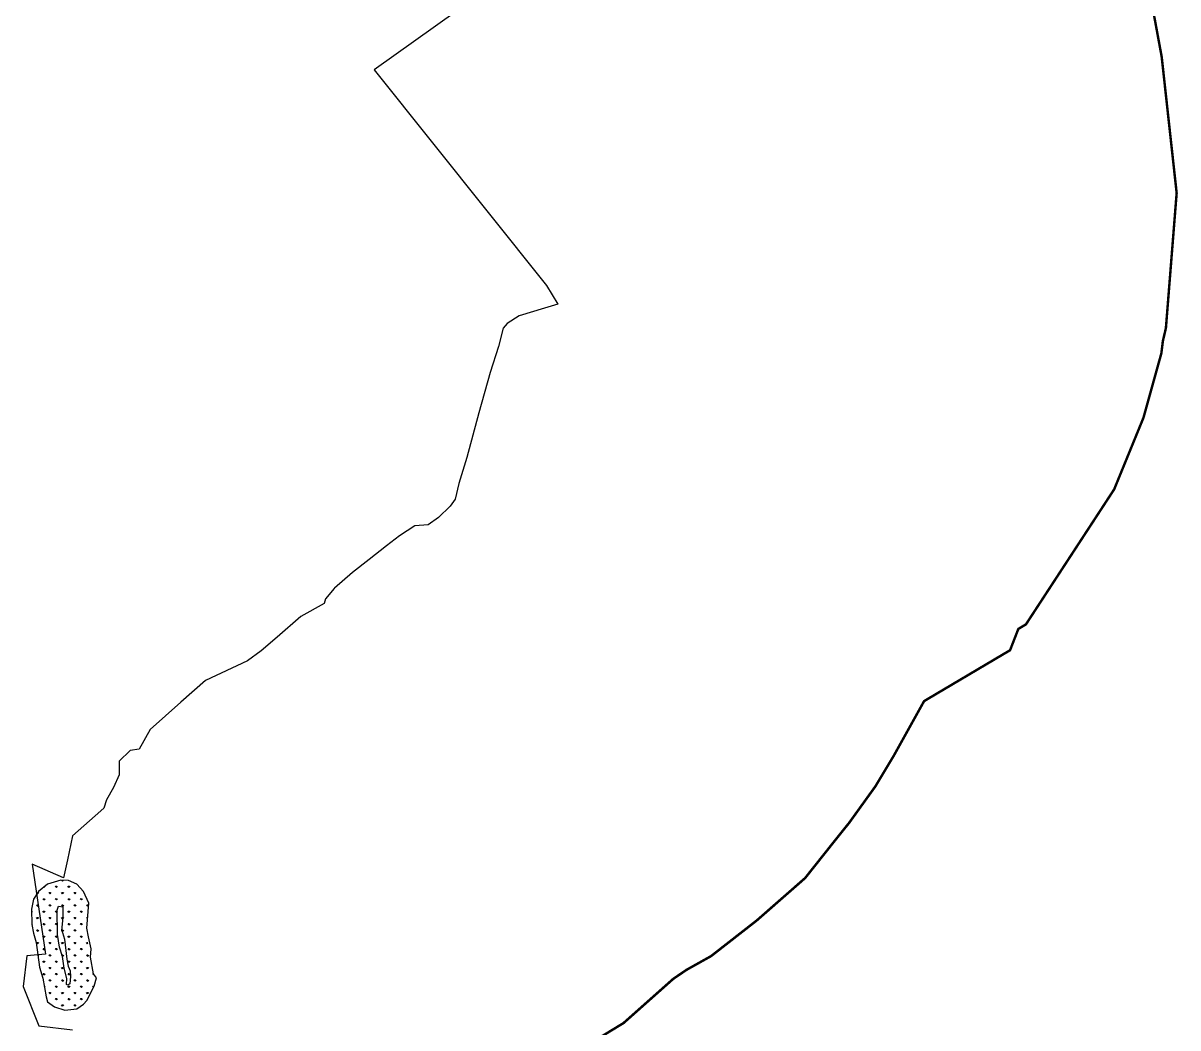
# Model space of a CAD drawing. Header units: metres. Extents: x 255476 to 378809, y 1739479 to 2227865.
# Drawn here: x 291389 to 293744, y 1987421 to 1989468 of the extents above; entities that cross this region are included whole.
import ezdxf

# ---------------------------------------------------------------- set-up
doc = ezdxf.new("R2010")
doc.units = ezdxf.units.M
doc.header["$MEASUREMENT"] = 0
for name, color, linetype in [('COASTLINE', 5, 'Continuous'), ('DISTRICT BOUNDRY', 86, 'Continuous'), ('MANGROOVE BUFFER ZONE', 120, 'Continuous')]:
    doc.layers.add(name, color=color, linetype=linetype)

msp = doc.modelspace()

# ---------------------------------------------------------------- hatches: boundary and pattern name
at = {"layer": 'MANGROOVE BUFFER ZONE'}
h = msp.add_hatch(dxfattribs=at)
h.set_pattern_fill('GRASS', color=256, scale=18)
h.paths.add_polyline_path([(291522.7, 1987674.7), (291512.2, 1987698.8), (291498.3, 1987713.4), (291481.1, 1987721.2), (291466, 1987721.8), (291438.9, 1987713.5), (291420, 1987698.6), (291410, 1987682.9), (291406.2, 1987662.7), (291406.9, 1987631.2), (291409.8, 1987613.6), (291415.2, 1987594.9), (291422.6, 1987544.2), (291443, 1987470.6), (291453, 1987463.4), (291474.2, 1987457.1), (291498.5, 1987459.5), (291511.8, 1987469), (291518.6, 1987476.5), (291533.5, 1987505.6), (291535.4, 1987512.4), (291517.7, 1987611.6)])

# ---------------------------------------------------------------- linework, layer by layer
at = {"layer": 'COASTLINE', "color": 1, "flags": 128}
msp.add_lwpolyline([(293662.8, 1989658.5, 5, 5, 0), (293710.6, 1989399.7, 5, 5, 0), (293741.1, 1989122.1, 5, 5, 0), (293719.2, 1988847, 5, 5, 0), (293713, 1988820.5, 5, 5, 0), (293709.9, 1988795.4, 5, 5, 0), (293673.4, 1988664.1, 5, 5, 0), (293613.7, 1988518.3, 5, 5, 0), (293433.7, 1988243, 5, 5, 0), (293418.3, 1988233.8, 5, 5, 0), (293401.4, 1988190.4, 5, 5, 0), (293226.1, 1988086.7, 5, 5, 0), (293164.5, 1987975.9, 5, 5, 0), (293127, 1987913.3, 5, 5, 0), (293073.3, 1987838.7, 5, 5, 0), (293047, 1987806, 5, 5, 0), (292983.4, 1987726, 5, 5, 0), (292885, 1987639.8, 5, 5, 0), (292791.8, 1987567.1, 5, 5, 0), (292741.7, 1987539.1, 5, 5, 0), (292714.5, 1987520.6, 5, 5, 0), (292613.2, 1987430.6, 5, 5, 0), (292543.7, 1987388.4, 5, 5, 0)], format="xyseb", dxfattribs=at)
at = {"layer": 'DISTRICT BOUNDRY'}
msp.add_polyline3d([(292605.2, 1989730, 0), (292104.7, 1989372.9, 0), (292456, 1988933.9, 0), (292479.1, 1988895.7, 0), (292451.8, 1988887.7, 0), (292400.6, 1988871.9, 0), (292375.8, 1988856.3, 0), (292367.5, 1988846.8, 0), (292358.3, 1988809.5, 0), (292341.4, 1988756.7, 0), (292317.9, 1988674.1, 0), (292293.4, 1988582.9, 0), (292277.1, 1988530.5, 0), (292270.2, 1988498.2, 0), (292259.9, 1988483.8, 0), (292236.1, 1988461.1, 0), (292214.6, 1988446, 0), (292187.5, 1988444, 0), (292156.1, 1988423.6, 0), (292129.8, 1988403.1, 0), (292094.7, 1988375.6, 0), (292060.6, 1988348.5, 0), (292023.5, 1988316.7, 0), (292023, 1988316.2, 0), (292005.6, 1988294.9, 0), (292002.9, 1988285.3, 0), (291955.1, 1988259.1, 0), (291907.1, 1988217.3, 0), (291874.5, 1988189.1, 0), (291846.5, 1988168.6, 0), (291760.5, 1988128.6, 0), (291710.6, 1988084.7, 0), (291647.7, 1988028.6, 0), (291625.6, 1987988.9, 0), (291607.4, 1987986.2, 0), (291585, 1987964.3, 0), (291584.8, 1987936.4, 0), (291573.5, 1987910.7, 0), (291558.8, 1987885.6, 0), (291553.6, 1987868.8, 0), (291535.9, 1987852.6, 0), (291489.4, 1987812.4, 0), (291479.6, 1987763.5, 0), (291471.4, 1987726.9, 0), (291471.3, 1987726.8, 0), (291471.2, 1987726.9, 0), (291407.3, 1987754.6, 0), (291418.2, 1987680.9, 0), (291434.4, 1987570.9, 0), (291396.3, 1987567.6, 0), (291388.8, 1987504.9, 0), (291420.9, 1987425.3, 0), (291489.4, 1987416.6, 0)], dxfattribs=at)
at = {"layer": 'MANGROOVE BUFFER ZONE', "flags": 128}
for points in [[(291512.2, 1987698.8), (291498.3, 1987713.4), (291481.1, 1987721.2), (291466, 1987721.8), (291438.9, 1987713.5), (291420, 1987698.6), (291410, 1987682.9), (291406.2, 1987662.7), (291406.9, 1987631.2), (291409.8, 1987613.6), (291415.2, 1987594.9), (291422.6, 1987544.2), (291428.8, 1987521.8), (291435.8, 1987484.3), (291438.6, 1987473.7), (291453, 1987463.4), (291474.2, 1987457.1), (291498.5, 1987459.5), (291511.8, 1987469), (291518.6, 1987476.5), (291533.5, 1987505.6), (291538.3, 1987522.8), (291532.2, 1987530.6), (291526, 1987565.2), (291527.5, 1987581.7), (291522.5, 1987606.1), (291518.7, 1987624.2), (291522.7, 1987674.7)], [(291470.2, 1987667.3), (291469.7, 1987645.9), (291466.9, 1987619.4), (291469.5, 1987615.1), (291473.3, 1987601.9), (291478.1, 1987560.8), (291480.5, 1987546.3), (291484.7, 1987536.8), (291485.5, 1987525.3), (291484.1, 1987510.8), (291479.9, 1987507.6), (291477.1, 1987509.2), (291478, 1987521.2), (291472.9, 1987542.4), (291469.2, 1987566.4), (291462.8, 1987585.5), (291458.9, 1987610.9), (291458.6, 1987660.4), (291460.8, 1987668.6)]]:
    msp.add_lwpolyline(points, close=True, dxfattribs=at)

doc.saveas('drawing.dxf')
